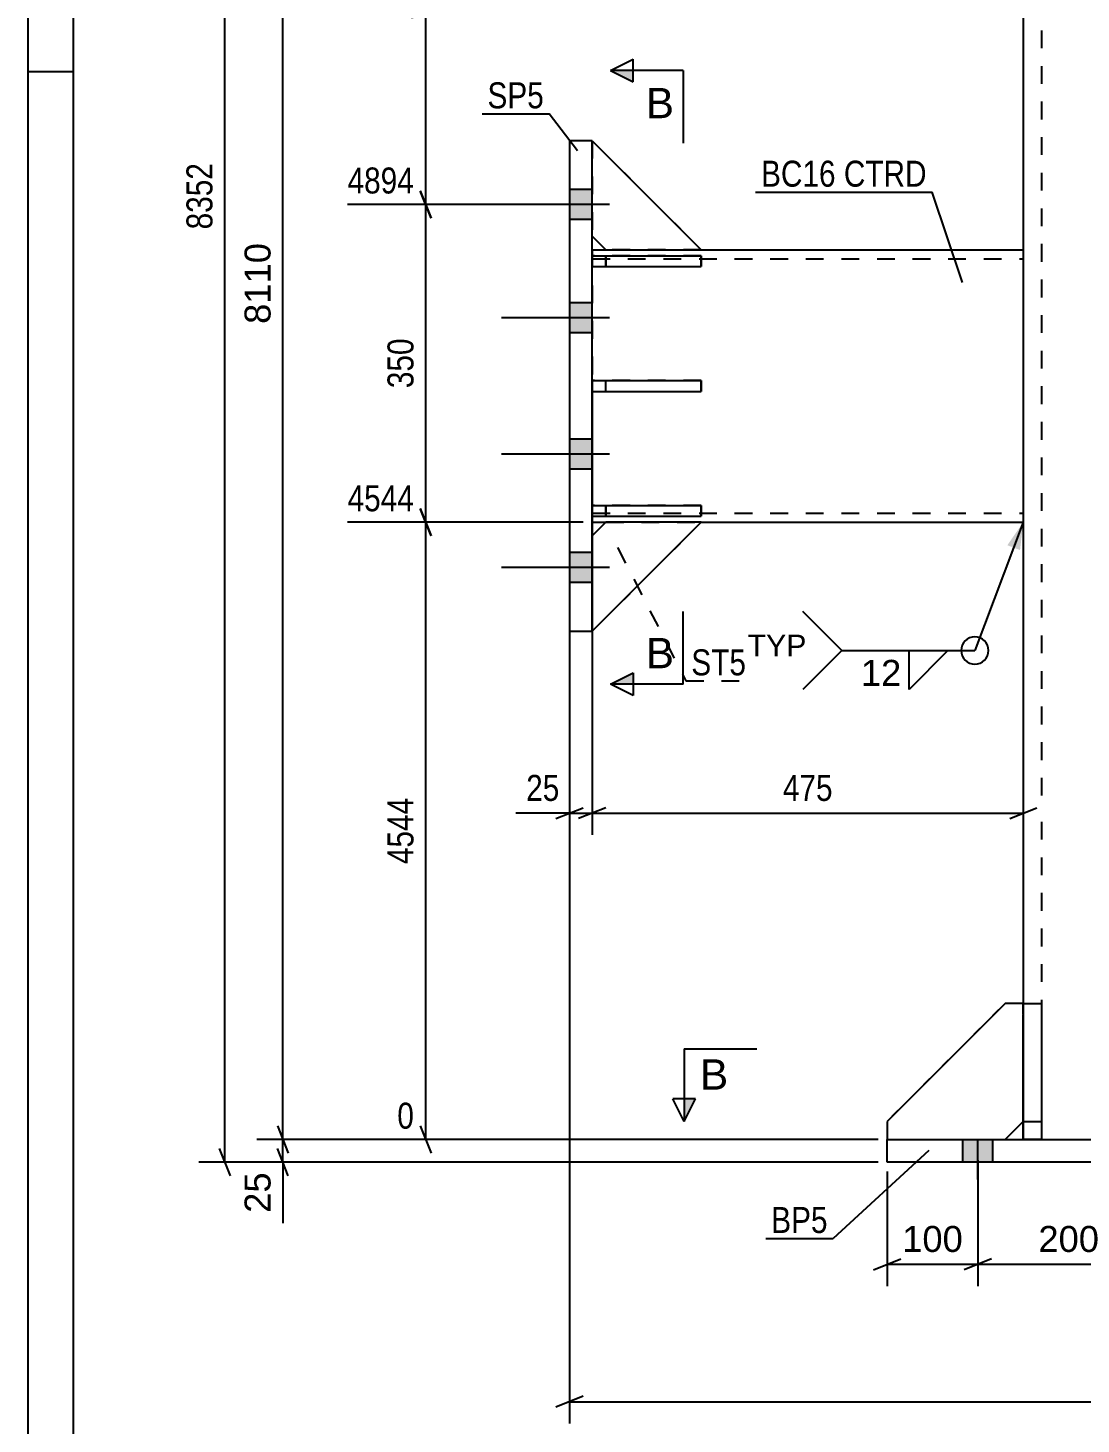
# Model space of a CAD drawing. Header units: millimetres. Extents: x -135 to 459, y -180 to 240.
# Drawn here: x -134.6 to -18.6, y -31.3 to 122.4 of the extents above; entities that cross this region are included whole.
import ezdxf

# ---------------------------------------------------------------- set-up
doc = ezdxf.new("R2010")
doc.units = ezdxf.units.MM
doc.linetypes.add('DXK_LINE_DOT2', pattern=[3.9198, 1.9599, -1.9599])
doc.styles.add('Arial', font='ARIAL.TTF', dxfattribs={"height": 0.2})
doc.styles.add('Arial Narrow', font='ARIALN.TTF', dxfattribs={"height": 0.2})

# ---------------------------------------------------------------- blocks, each defined once
blk = doc.blocks.new('Unknown-284869733-1134')
at = {"color": 5, "linetype": 'Continuous'}
for p, q in [((-134.62, 239.6), (-134.62, -180.4)), ((-129.62, 234.6), (-129.62, -175.4)), ((-129.62, 117.6), (-134.62, 117.6))]:
    blk.add_line(p, q, dxfattribs=at)
blk = doc.blocks.new('Bolt-284869733-3130 - 2953')
at = {"linetype": 'Continuous'}
for points in [[(-28.35, 0), (-31.65, 0), (-31.65, -2.5), (-28.35, -2.5)], [(-28.35, 0), (-31.65, 0), (-31.65, -2.5), (-28.35, -2.5)], [(-28.35, 0), (-31.65, 0), (-31.65, -2.5), (-28.35, -2.5)], [(-28.35, 0), (-31.65, 0), (-31.65, -2.5), (-28.35, -2.5)], [(-8.35, 0), (-11.65, 0), (-11.65, -2.5), (-8.35, -2.5)], [(-8.35, 0), (-11.65, 0), (-11.65, -2.5), (-8.35, -2.5)], [(11.65, 0), (8.35, 0), (8.35, -2.5), (11.65, -2.5)], [(11.65, 0), (8.35, 0), (8.35, -2.5), (11.65, -2.5)], [(31.65, 0), (28.35, 0), (28.35, -2.5), (31.65, -2.5)], [(31.65, 0), (28.35, 0), (28.35, -2.5), (31.65, -2.5)], [(31.65, 0), (28.35, 0), (28.35, -2.5), (31.65, -2.5)], [(31.65, 0), (28.35, 0), (28.35, -2.5), (31.65, -2.5)]]:
    blk.add_hatch(color=1, dxfattribs=at).paths.add_polyline_path(points)
at = {"color": 1, "linetype": 'Continuous'}
for p, q in [((-31.65, -2.5), (-31.65, 0)), ((-31.65, -2.5), (-31.65, 0)), ((-31.65, -2.5), (-31.65, 0)), ((-31.65, -2.5), (-31.65, 0)), ((-30, -4.4), (-30, 0)), ((-30, -4.4), (-30, 0)), ((-30, -4.4), (-30, 0)), ((-30, -4.4), (-30, 0)), ((-28.35, -2.5), (-28.35, 0)), ((-28.35, -2.5), (-28.35, 0)), ((-28.35, -2.5), (-28.35, 0)), ((-28.35, -2.5), (-28.35, 0)), ((-11.65, -2.5), (-11.65, 0)), ((-11.65, -2.5), (-11.65, 0)), ((-10, -4.4), (-10, 0)), ((-10, -4.4), (-10, 0)), ((-8.35, -2.5), (-8.35, 0)), ((-8.35, -2.5), (-8.35, 0)), ((8.35, -2.5), (8.35, 0)), ((8.35, -2.5), (8.35, 0)), ((10, -4.4), (10, 0)), ((10, -4.4), (10, 0)), ((11.65, -2.5), (11.65, 0)), ((11.65, -2.5), (11.65, 0)), ((28.35, -2.5), (28.35, 0)), ((28.35, -2.5), (28.35, 0)), ((28.35, -2.5), (28.35, 0)), ((28.35, -2.5), (28.35, 0)), ((30, -4.4), (30, 0)), ((30, -4.4), (30, 0)), ((30, -4.4), (30, 0)), ((30, -4.4), (30, 0)), ((31.65, -2.5), (31.65, 0)), ((31.65, -2.5), (31.65, 0)), ((31.65, -2.5), (31.65, 0)), ((31.65, -2.5), (31.65, 0))]:
    blk.add_line(p, q, dxfattribs=at)
blk = doc.blocks.new('Part-284869733-3059 - 2953')
at = {"color": 2, "linetype": 'Continuous'}
for p, q in [((-72.47, 98), (-70.97, 98)), ((-60.47, 98), (-25, 98)), ((-72.47, 68), (-70.97, 68)), ((-60.47, 68), (-25, 68))]:
    blk.add_line(p, q, dxfattribs=at)
at = {"color": 7, "linetype": 'DXK_LINE_DOT2'}
for p, q in [((-72.47, 98), (-72.47, 68)), ((-72.47, 97), (-25, 97)), ((-70.97, 98), (-60.47, 98)), ((-25, 98), (-25, 68)), ((-72.47, 69), (-25, 69)), ((-70.97, 68), (-60.47, 68))]:
    blk.add_line(p, q, dxfattribs=at)
blk = doc.blocks.new('Part-284869733-3078 - 2953')
at = {"color": 2, "linetype": 'Continuous'}
for p, q in [((-74.97, 110), (-74.97, 56)), ((-72.47, 110), (-74.97, 110)), ((-72.47, 56), (-72.47, 110)), ((-74.97, 56), (-72.47, 56))]:
    blk.add_line(p, q, dxfattribs=at)
blk = doc.blocks.new('Part-284869733-8826 - 2953')
at = {"color": 2, "linetype": 'Continuous'}
for p, q in [((-72.47, 69.85), (-60.47, 69.85)), ((-72.47, 69.85), (-72.47, 68.65)), ((-60.47, 69.85), (-60.47, 68.65)), ((-72.47, 68.65), (-60.47, 68.65))]:
    blk.add_line(p, q, dxfattribs=at)
at = {"color": 7, "linetype": 'DXK_LINE_DOT2'}
blk.add_line((-70.97, 68.65), (-70.97, 69.85), dxfattribs=at)
blk = doc.blocks.new('Part-284869733-3117 - 2953')
at = {"color": 7, "linetype": 'DXK_LINE_DOT2'}
for p, q in [((-25, 0), (-25, 15)), ((-25, 15), (-23, 15)), ((-23, 15), (-23, 0)), ((-25, 2), (-23, 2)), ((-23, 0), (-25, 0))]:
    blk.add_line(p, q, dxfattribs=at)
blk = doc.blocks.new('Part-284869733-3118 - 2953')
at = {"color": 7, "linetype": 'DXK_LINE_DOT2'}
for p, q in [((-27, 15), (-40, 2)), ((-25, 15), (-27, 15)), ((-25, 2), (-25, 15)), ((-40, 2), (-40, 0)), ((-27, 0), (-25, 2)), ((-40, 0), (-27, 0))]:
    blk.add_line(p, q, dxfattribs=at)
blk = doc.blocks.new('Part-284869733-8827 - 2953')
at = {"color": 7, "linetype": 'DXK_LINE_DOT2'}
for p, q in [((-60.47, 83.6), (-72.47, 83.6)), ((-72.47, 83.6), (-72.47, 82.4)), ((-70.97, 82.4), (-70.97, 83.6)), ((-60.47, 82.4), (-60.47, 83.6)), ((-72.47, 82.4), (-60.47, 82.4))]:
    blk.add_line(p, q, dxfattribs=at)
blk = doc.blocks.new('Bolt-284869733-3134 - 2953')
at = {"linetype": 'Continuous'}
for points in [[(-74.97, 104.65), (-74.97, 101.35), (-72.47, 101.35), (-72.47, 104.65)], [(-74.97, 104.65), (-74.97, 101.35), (-72.47, 101.35), (-72.47, 104.65)], [(-74.97, 104.65), (-74.97, 101.35), (-72.47, 101.35), (-72.47, 104.65)], [(-74.97, 92.15), (-74.97, 88.85), (-72.47, 88.85), (-72.47, 92.15)], [(-74.97, 92.15), (-74.97, 88.85), (-72.47, 88.85), (-72.47, 92.15)], [(-74.97, 77.15), (-74.97, 73.85), (-72.47, 73.85), (-72.47, 77.15)], [(-74.97, 77.15), (-74.97, 73.85), (-72.47, 73.85), (-72.47, 77.15)], [(-74.97, 64.65), (-74.97, 61.35), (-72.47, 61.35), (-72.47, 64.65)], [(-74.97, 64.65), (-74.97, 61.35), (-72.47, 61.35), (-72.47, 64.65)], [(-74.97, 64.65), (-74.97, 61.35), (-72.47, 61.35), (-72.47, 64.65)]]:
    blk.add_hatch(color=1, dxfattribs=at).paths.add_polyline_path(points)
at = {"color": 1, "linetype": 'Continuous'}
for p, q in [((-72.47, 104.65), (-74.97, 104.65)), ((-72.47, 104.65), (-74.97, 104.65)), ((-72.47, 104.65), (-74.97, 104.65)), ((-70.57, 103), (-82.47, 103)), ((-70.57, 103), (-82.47, 103)), ((-70.57, 103), (-82.47, 103)), ((-72.47, 101.35), (-74.97, 101.35)), ((-72.47, 101.35), (-74.97, 101.35)), ((-72.47, 101.35), (-74.97, 101.35)), ((-72.47, 92.15), (-74.97, 92.15)), ((-72.47, 92.15), (-74.97, 92.15)), ((-70.57, 90.5), (-82.47, 90.5)), ((-70.57, 90.5), (-82.47, 90.5)), ((-72.47, 88.85), (-74.97, 88.85)), ((-72.47, 88.85), (-74.97, 88.85)), ((-72.47, 77.15), (-74.97, 77.15)), ((-72.47, 77.15), (-74.97, 77.15)), ((-70.57, 75.5), (-82.47, 75.5)), ((-70.57, 75.5), (-82.47, 75.5)), ((-72.47, 73.85), (-74.97, 73.85)), ((-72.47, 73.85), (-74.97, 73.85)), ((-72.47, 64.65), (-74.97, 64.65)), ((-72.47, 64.65), (-74.97, 64.65)), ((-72.47, 64.65), (-74.97, 64.65)), ((-70.57, 63), (-82.47, 63)), ((-70.57, 63), (-82.47, 63)), ((-70.57, 63), (-82.47, 63)), ((-72.47, 61.35), (-74.97, 61.35)), ((-72.47, 61.35), (-74.97, 61.35)), ((-72.47, 61.35), (-74.97, 61.35))]:
    blk.add_line(p, q, dxfattribs=at)
blk = doc.blocks.new('Part-284869733-3141 - 2953')
at = {"color": 2, "linetype": 'Continuous'}
for p, q in [((-25, 130), (-25, 36)), ((-25, 35), (-25, 15)), ((-25, 0), (-25, 2))]:
    blk.add_line(p, q, dxfattribs=at)
at = {"color": 7, "linetype": 'DXK_LINE_DOT2'}
for p, q in [((-23, 130), (-23, 36)), ((-23, 35), (-23, 0)), ((-25, 15), (-25, 2)), ((-25, 0), (25, 0))]:
    blk.add_line(p, q, dxfattribs=at)
blk = doc.blocks.new('Part-284869733-3146 - 2953')
at = {"color": 2, "linetype": 'Continuous'}
for p, q in [((-40, -2.5), (-40, 0)), ((-40, 0), (40, 0)), ((40, 0), (40, -2.5)), ((40, -2.5), (-40, -2.5))]:
    blk.add_line(p, q, dxfattribs=at)
blk = doc.blocks.new('Part-284869733-3147 - 2953')
at = {"color": 2, "linetype": 'Continuous'}
for p, q in [((-27, 15), (-40, 2)), ((-25, 15), (-27, 15)), ((-40, 2), (-40, 0)), ((-27, 0), (-25, 2))]:
    blk.add_line(p, q, dxfattribs=at)
at = {"color": 7, "linetype": 'DXK_LINE_DOT2'}
for p, q in [((-25, 15), (-25, 2)), ((-40, 0), (-27, 0))]:
    blk.add_line(p, q, dxfattribs=at)
blk = doc.blocks.new('Part-284869733-3149 - 2953')
at = {"color": 2, "linetype": 'Continuous'}
for p, q in [((-25, 15), (-25, 0)), ((-25, 15), (-23, 15)), ((-23, 15), (-23, 0)), ((-25, 2), (-23, 2)), ((-25, 0), (-23, 0))]:
    blk.add_line(p, q, dxfattribs=at)
blk = doc.blocks.new('Part-284869733-8820 - 2953')
at = {"color": 7, "linetype": 'DXK_LINE_DOT2'}
for p, q in [((-70.97, 68), (-72.47, 66.5)), ((-72.47, 56), (-60.47, 68)), ((-60.47, 68), (-70.97, 68)), ((-72.47, 66.5), (-72.47, 56))]:
    blk.add_line(p, q, dxfattribs=at)
blk = doc.blocks.new('Part-284869733-8821 - 2953')
at = {"color": 2, "linetype": 'Continuous'}
for p, q in [((-70.97, 68), (-72.47, 66.5)), ((-72.47, 56), (-60.47, 68)), ((-60.47, 68), (-70.97, 68))]:
    blk.add_line(p, q, dxfattribs=at)
at = {"color": 7, "linetype": 'DXK_LINE_DOT2'}
blk.add_line((-72.47, 66.5), (-72.47, 56), dxfattribs=at)
blk = doc.blocks.new('Part-284869733-8822 - 2953')
at = {"color": 7, "linetype": 'DXK_LINE_DOT2'}
for p, q in [((-72.47, 99.5), (-72.47, 110)), ((-72.47, 110), (-60.47, 98)), ((-70.97, 98), (-72.47, 99.5)), ((-60.47, 98), (-70.97, 98))]:
    blk.add_line(p, q, dxfattribs=at)
blk = doc.blocks.new('Part-284869733-8823 - 2953')
at = {"color": 2, "linetype": 'Continuous'}
for p, q in [((-72.47, 110), (-60.47, 98)), ((-72.47, 99.5), (-70.97, 98)), ((-70.97, 98), (-60.47, 98))]:
    blk.add_line(p, q, dxfattribs=at)
at = {"color": 7, "linetype": 'DXK_LINE_DOT2'}
blk.add_line((-72.47, 110), (-72.47, 99.5), dxfattribs=at)
blk = doc.blocks.new('Part-284869733-8824 - 2953')
at = {"color": 2, "linetype": 'Continuous'}
for p, q in [((-72.47, 83.6), (-60.47, 83.6)), ((-72.47, 83.6), (-72.47, 82.4)), ((-60.47, 83.6), (-60.47, 82.4)), ((-72.47, 82.4), (-60.47, 82.4))]:
    blk.add_line(p, q, dxfattribs=at)
at = {"color": 7, "linetype": 'DXK_LINE_DOT2'}
blk.add_line((-70.97, 82.4), (-70.97, 83.6), dxfattribs=at)
blk = doc.blocks.new('Part-284869733-8825 - 2953')
at = {"color": 2, "linetype": 'Continuous'}
for p, q in [((-72.47, 97.35), (-60.47, 97.35)), ((-72.47, 97.35), (-72.47, 96.15)), ((-60.47, 97.35), (-60.47, 96.15)), ((-72.47, 96.15), (-60.47, 96.15))]:
    blk.add_line(p, q, dxfattribs=at)
at = {"color": 7, "linetype": 'DXK_LINE_DOT2'}
blk.add_line((-70.97, 96.15), (-70.97, 97.35), dxfattribs=at)
blk = doc.blocks.new('Part-284869733-8828 - 2953')
at = {"color": 7, "linetype": 'DXK_LINE_DOT2'}
for p, q in [((-60.47, 97.35), (-72.47, 97.35)), ((-72.47, 97.35), (-72.47, 96.15)), ((-70.97, 97.35), (-70.97, 96.15)), ((-60.47, 96.15), (-60.47, 97.35)), ((-72.47, 96.15), (-60.47, 96.15))]:
    blk.add_line(p, q, dxfattribs=at)
blk = doc.blocks.new('Part-284869733-8829 - 2953')
at = {"color": 7, "linetype": 'DXK_LINE_DOT2'}
for p, q in [((-60.47, 69.85), (-72.47, 69.85)), ((-72.47, 69.85), (-72.47, 68.65)), ((-70.97, 69.85), (-70.97, 68.65)), ((-60.47, 68.65), (-60.47, 69.85)), ((-72.47, 68.65), (-60.47, 68.65))]:
    blk.add_line(p, q, dxfattribs=at)
blk = doc.blocks.new('StraightDimension-284869733-6695 - 2953')
at = {"color": 7, "linetype": 'Continuous'}
for p, q in [((-112.95, -2.5), (-112.95, 210.32)), ((-113.55, -1), (-112.35, -4)), ((-41, -2.5), (-115.8, -2.5))]:
    blk.add_line(p, q, dxfattribs=at)
at = {"color": 0}
blk.add_wipeout([(-113.7, 108.17), (-117.9, 108.17), (-117.9, 99.65), (-113.7, 99.65)], dxfattribs=at)
at = {"color": 3, "style": 'Arial Narrow'}
blk.add_text('8352', height=2.863, rotation=90.0002, dxfattribs=at).set_placement((-114.3, 100.25))
blk = doc.blocks.new('StraightDimension-284869733-3266 - 2953')
at = {"color": 7, "linetype": 'Continuous'}
for p, q in [((-30, -2.25), (-30, -16.13)), ((-10, -4.46), (-10, -16.13)), ((-28.5, -13.13), (-31.5, -14.33)), ((-30, -13.73), (-10, -13.73)), ((-11.5, -14.33), (-8.5, -13.13))]:
    blk.add_line(p, q, dxfattribs=at)
at = {"color": 0}
blk.add_wipeout([(-16.06, -12.98), (-16.06, -8.78), (-23.94, -8.78), (-23.94, -12.98)], dxfattribs=at)
at = {"color": 3, "style": 'Arial'}
blk.add_text('200', height=2.865, dxfattribs=at).set_placement((-23.34, -12.38))
blk = doc.blocks.new('StraightDimension-284869733-3276 - 2953')
at = {"color": 7, "linetype": 'Continuous'}
for p, q in [((-30, -2.25), (-30, -16.13)), ((-40, -3.5), (-40, -16.13)), ((-41.5, -14.33), (-38.5, -13.13)), ((-40, -13.73), (-30, -13.73)), ((-28.5, -13.13), (-31.5, -14.33))]:
    blk.add_line(p, q, dxfattribs=at)
at = {"color": 0}
blk.add_wipeout([(-31.06, -12.98), (-31.06, -8.78), (-38.94, -8.78), (-38.94, -12.98)], dxfattribs=at)
at = {"color": 3, "style": 'Arial'}
blk.add_text('100', height=2.865, dxfattribs=at).set_placement((-38.34, -12.38))
blk = doc.blocks.new('StraightDimension-284869733-3287 - 2953')
at = {"color": 7, "linetype": 'Continuous'}
for p, q in [((-74.97, 55), (-74.97, -31.27)), ((75.03, 55), (75.03, -31.27)), ((-73.47, -28.27), (-76.47, -29.47)), ((-74.97, -28.87), (75.03, -28.87)), ((73.53, -29.47), (76.53, -28.27))]:
    blk.add_line(p, q, dxfattribs=at)
at = {"color": 0}
blk.add_wipeout([(5.08, -28.12), (5.08, -23.92), (-5.02, -23.92), (-5.02, -28.12)], dxfattribs=at)
at = {"color": 3, "style": 'Arial'}
blk.add_text('1500', height=2.865, dxfattribs=at).set_placement((-4.42, -27.52))
blk = doc.blocks.new('StraightDimension-284869733-6312 - 2953')
at = {"color": 7, "linetype": 'Continuous'}
for p, q in [((-72.47, 82), (-72.47, 33.55)), ((-25, 67), (-25, 33.55)), ((-70.97, 36.55), (-73.97, 35.35)), ((-72.47, 35.95), (-25, 35.95)), ((-26.5, 35.35), (-23.5, 36.55))]:
    blk.add_line(p, q, dxfattribs=at)
at = {"color": 0}
blk.add_wipeout([(-45.39, 36.7), (-45.39, 40.9), (-52.08, 40.9), (-52.08, 36.7)], dxfattribs=at)
at = {"color": 3, "style": 'Arial Narrow'}
blk.add_text('475', height=2.863, dxfattribs=at).set_placement((-51.48, 37.3))
blk = doc.blocks.new('StraightDimension-284869733-6313 - 2953')
at = {"color": 7, "linetype": 'Continuous'}
for p, q in [((-74.97, 82), (-74.97, 33.55)), ((-72.47, 82), (-72.47, 33.55)), ((-76.47, 35.35), (-73.47, 36.55)), ((-74.97, 35.95), (-72.47, 35.95)), ((-70.97, 36.55), (-73.97, 35.35))]:
    blk.add_line(p, q, dxfattribs=at)
at = {"color": 0}
blk.add_wipeout([(-75.5, 36.7), (-75.5, 40.9), (-80.35, 40.9), (-80.35, 36.7)], dxfattribs=at)
at = {"color": 7, "linetype": 'Continuous'}
blk.add_line((-74.97, 35.95), (-80.88, 35.95), dxfattribs=at)
blk.add_line((-74.97, 35.95), (-80.88, 35.95), dxfattribs=at)
at = {"color": 3, "style": 'Arial Narrow'}
blk.add_text('25', height=2.863, dxfattribs=at).set_placement((-79.75, 37.3))
blk = doc.blocks.new('StraightDimension-284869733-6704 - 2953')
at = {"color": 7, "linetype": 'Continuous'}
for p, q in [((-90.21, 149.5), (-91.41, 152.5)), ((-75.97, 151), (-99.42, 151)), ((-90.81, 103), (-90.81, 151)), ((-91.41, 104.5), (-90.21, 101.5)), ((-80.97, 103), (-99.42, 103))]:
    blk.add_line(p, q, dxfattribs=at)
at = {"color": 0, "linetype": 'Continuous'}
blk.add_wipeout([(-91.51, 151.6), (-91.51, 155.8), (-100.02, 155.8), (-100.02, 151.6)], dxfattribs=at)
at = {"color": 0}
blk.add_wipeout([(-91.56, 131.26), (-95.76, 131.26), (-95.76, 122.74), (-91.56, 122.74)], dxfattribs=at)
at = {"color": 3, "linetype": 'Continuous', "style": 'Arial Narrow'}
blk.add_text('7734', height=2.863, dxfattribs=at).set_placement((-99.42, 152.2))
at = {"color": 3, "style": 'Arial Narrow'}
blk.add_text('2840', height=2.863, rotation=90.0002, dxfattribs=at).set_placement((-92.16, 123.34))
blk = doc.blocks.new('StraightDimension-284869733-6705 - 2953')
at = {"color": 7, "linetype": 'Continuous'}
for p, q in [((-90.21, 101.5), (-91.41, 104.5)), ((-80.97, 103), (-99.42, 103)), ((-90.81, 68), (-90.81, 103)), ((-91.41, 69.5), (-90.21, 66.5)), ((-73.47, 68), (-99.42, 68))]:
    blk.add_line(p, q, dxfattribs=at)
at = {"color": 0, "linetype": 'Continuous'}
blk.add_wipeout([(-91.51, 103.6), (-91.51, 107.8), (-100.02, 107.8), (-100.02, 103.6)], dxfattribs=at)
at = {"color": 0}
blk.add_wipeout([(-91.56, 88.84), (-95.76, 88.84), (-95.76, 82.16), (-91.56, 82.16)], dxfattribs=at)
at = {"color": 3, "linetype": 'Continuous', "style": 'Arial Narrow'}
blk.add_text('4894', height=2.863, dxfattribs=at).set_placement((-99.42, 104.2))
at = {"color": 3, "style": 'Arial Narrow'}
blk.add_text('350', height=2.863, rotation=90.0002, dxfattribs=at).set_placement((-92.16, 82.76))
blk = doc.blocks.new('StraightDimension-284869733-6706 - 2953')
at = {"color": 7, "linetype": 'Continuous'}
for p, q in [((-90.21, 66.5), (-91.41, 69.5)), ((-73.47, 68), (-99.42, 68)), ((-90.81, 0), (-90.81, 68)), ((-91.41, 1.5), (-90.21, -1.5)), ((-41, 0), (-93.94, 0))]:
    blk.add_line(p, q, dxfattribs=at)
at = {"color": 0, "linetype": 'Continuous'}
for points in [[(-91.51, 68.6), (-91.51, 72.8), (-100.02, 72.8), (-100.02, 68.6)], [(-91.51, 0.6), (-91.51, 4.8), (-94.54, 4.8), (-94.54, 0.6)]]:
    blk.add_wipeout(points, dxfattribs=at)
at = {"color": 0}
blk.add_wipeout([(-91.56, 38.26), (-95.76, 38.26), (-95.76, 29.74), (-91.56, 29.74)], dxfattribs=at)
at = {"color": 3, "linetype": 'Continuous', "style": 'Arial Narrow'}
for s, height, p in [('4544', 2.863, (-99.42, 69.2)), ('0', 2.86, (-93.94, 1.2))]:
    blk.add_text(s, height=height, dxfattribs=at).set_placement(p)
at = {"color": 3, "style": 'Arial Narrow'}
blk.add_text('4544', height=2.863, rotation=90.0002, dxfattribs=at).set_placement((-92.16, 30.34))
blk = doc.blocks.new('StraightDimension-284869733-10691 - 2953')
at = {"color": 7, "linetype": 'Continuous'}
for p, q in [((-106.55, 0), (-106.55, 188.58)), ((-107.15, 1.5), (-105.95, -1.5)), ((-41, 0), (-109.4, 0))]:
    blk.add_line(p, q, dxfattribs=at)
at = {"color": 0}
blk.add_wipeout([(-107.3, 99.34), (-111.5, 99.34), (-111.5, 89.24), (-107.3, 89.24)], dxfattribs=at)
at = {"color": 3, "style": 'Arial'}
blk.add_text('8110', height=2.865, rotation=90.0002, dxfattribs=at).set_placement((-107.9, 89.84))
blk = doc.blocks.new('StraightDimension-284869733-10692 - 2953')
at = {"color": 7, "linetype": 'Continuous'}
for p, q in [((-107.15, 1.5), (-105.95, -1.5)), ((-41, 0), (-109.4, 0)), ((-105.95, -4), (-107.15, -1)), ((-106.55, -2.5), (-106.55, 0)), ((-41, -2.5), (-109.4, -2.5))]:
    blk.add_line(p, q, dxfattribs=at)
at = {"color": 0}
blk.add_wipeout([(-107.3, -3.03), (-111.5, -3.03), (-111.5, -8.67), (-107.3, -8.67)], dxfattribs=at)
at = {"color": 7, "linetype": 'Continuous'}
blk.add_line((-106.55, -2.5), (-106.55, -9.2), dxfattribs=at)
blk.add_line((-106.55, -2.5), (-106.55, -9.2), dxfattribs=at)
at = {"color": 3, "style": 'Arial'}
blk.add_text('25', height=2.865, rotation=90.0002, dxfattribs=at).set_placement((-107.9, -8.07))
blk = doc.blocks.new('Mark-284869733-6742 - 2953')
at = {"color": 0}
for points in [[(-45.66, 104.95), (-45.66, 107.95), (-53.88, 107.95), (-53.88, 104.95)], [(-35.63, 104.95), (-35.63, 107.95), (-44.76, 107.95), (-44.76, 104.95)]]:
    blk.add_wipeout(points, dxfattribs=at)
for points in [[(-45.66, 104.95), (-45.66, 107.95), (-53.88, 107.95), (-53.88, 104.95)], [(-35.63, 104.95), (-35.63, 107.95), (-44.76, 107.95), (-44.76, 104.95)]]:
    blk.add_wipeout(points, dxfattribs=at)
at = {"color": 30, "linetype": 'Continuous'}
for p in [(-54.48, 104.35), (-31.68, 94.38)]:
    blk.add_line(p, (-35.03, 104.35), dxfattribs=at)
at = {"color": 3, "style": 'Arial Narrow'}
for s, p in [('BC16', (-53.88, 104.95)), ('CTRD', (-44.76, 104.95))]:
    blk.add_text(s, height=2.863, dxfattribs=at).set_placement(p)
blk = doc.blocks.new('Mark-284869733-3074 - 2953')
at = {"color": 0}
blk.add_wipeout([(-77.8, 113.58), (-77.8, 116.58), (-84.01, 116.58), (-84.01, 113.58)], dxfattribs=at)
blk.add_wipeout([(-77.8, 113.58), (-77.8, 116.58), (-84.01, 116.58), (-84.01, 113.58)], dxfattribs=at)
at = {"color": 30, "linetype": 'Continuous'}
for p in [(-84.61, 112.98), (-74.08, 108.9)]:
    blk.add_line(p, (-77.2, 112.98), dxfattribs=at)
at = {"color": 3, "style": 'Arial Narrow'}
blk.add_text('SP5', height=2.863, dxfattribs=at).set_placement((-84.01, 113.58))
blk = doc.blocks.new('SectionMark-284869733-7162 - 2953')
at = {"linetype": 'Continuous'}
for points in [[(-67.97, 117.74), (-67.97, 116.49), (-70.47, 117.74)], [(-67.97, 51.41), (-67.97, 50.16), (-70.47, 50.16)]]:
    blk.add_hatch(color=6, dxfattribs=at).paths.add_polyline_path(points)
at = {"color": 6, "linetype": 'Continuous'}
for p, q in [((-70.47, 117.74), (-67.97, 118.99)), ((-67.97, 116.49), (-67.97, 118.99)), ((-62.47, 117.74), (-70.47, 117.74)), ((-70.47, 117.74), (-67.97, 116.49)), ((-62.47, 117.74), (-62.47, 109.74)), ((-62.47, 50.16), (-62.47, 58.16)), ((-70.47, 50.16), (-67.97, 51.41)), ((-67.97, 51.41), (-67.97, 48.91)), ((-62.47, 50.16), (-70.47, 50.16)), ((-67.97, 48.91), (-70.47, 50.16))]:
    blk.add_line(p, q, dxfattribs=at)
at = {"color": 0, "linetype": 'Continuous'}
for points in [[(-63.47, 112.49), (-63.47, 115.99), (-66.58, 115.99), (-66.58, 112.49)], [(-63.47, 51.91), (-63.47, 55.41), (-66.58, 55.41), (-66.58, 51.91)]]:
    blk.add_wipeout(points, dxfattribs=at)
at = {"color": 3, "linetype": 'Continuous', "style": 'Arial'}
for p in [(-66.58, 112.49), (-66.58, 51.91)]:
    blk.add_text('B', height=3.34, dxfattribs=at).set_placement(p)
blk = doc.blocks.new('Mark-284869733-3142 - 2953')
at = {"color": 0}
blk.add_wipeout([(-46.55, -10.29), (-46.55, -7.29), (-52.76, -7.29), (-52.76, -10.29)], dxfattribs=at)
blk.add_wipeout([(-46.55, -10.29), (-46.55, -7.29), (-52.76, -7.29), (-52.76, -10.29)], dxfattribs=at)
at = {"color": 30, "linetype": 'Continuous'}
for p in [(-35.41, -1.21), (-53.36, -10.89)]:
    blk.add_line(p, (-45.95, -10.89), dxfattribs=at)
at = {"color": 3, "style": 'Arial Narrow'}
blk.add_text('BP5', height=2.863, dxfattribs=at).set_placement((-52.76, -10.29))
blk = doc.blocks.new('WeldMark-284869733-3442 - 2953')
at = {"linetype": 'Continuous'}
blk.add_hatch(color=30, dxfattribs=at).paths.add_polyline_path([(-26.76, 65.46), (-25, 68), (-25.36, 64.93)])
at = {"color": 30, "linetype": 'Continuous'}
blk.add_line((-25, 68), (-30.34, 53.87), dxfattribs=at)
at = {"color": 3, "linetype": 'Continuous'}
for q in [(-49.27, 58.15), (-49.27, 49.58)]:
    blk.add_line((-44.99, 53.87), q, dxfattribs=at)
for start, end in [(90, 270), (270, 90)]:
    blk.add_arc((-30.34, 53.87), 1.5, start, end, dxfattribs=at)
at = {"color": 0}
blk.add_wipeout([(-38.24, 49.77), (-38.24, 53.17), (-43.09, 53.17), (-43.09, 49.77)], dxfattribs=at)
at = {"color": 30, "linetype": 'Continuous'}
blk.add_line((-44.99, 53.87), (-30.34, 53.87), dxfattribs=at)
at = {"color": 3, "linetype": 'Continuous'}
for p, q in [((-37.58, 53.87), (-33.3, 53.87)), ((-33.3, 53.87), (-37.58, 49.58)), ((-37.58, 49.58), (-37.58, 53.87))]:
    blk.add_line(p, q, dxfattribs=at)
at = {"color": 3, "style": 'Arial'}
blk.add_text('12', height=2.865, dxfattribs=at).set_placement((-42.89, 49.97))
at = {"color": 0, "linetype": 'Continuous'}
blk.add_wipeout([(-48.89, 53.22), (-48.89, 55.72), (-55.37, 55.72), (-55.37, 53.22)], dxfattribs=at)
blk.add_wipeout([(-48.89, 53.22), (-48.89, 55.72), (-55.37, 55.72), (-55.37, 53.22)], dxfattribs=at)
at = {"color": 3, "linetype": 'Continuous', "style": 'Arial'}
blk.add_text('TYP', height=2.388, dxfattribs=at).set_placement((-55.37, 53.22))
blk = doc.blocks.new('SectionMark-284869733-7253 - 2953')
at = {"linetype": 'Continuous'}
for points in [[(-62.36, 4.5), (-61.11, 4.5), (-62.36, 2)], [(44.81, 4.5), (46.06, 4.5), (46.06, 2)]]:
    blk.add_hatch(color=6, dxfattribs=at).paths.add_polyline_path(points)
at = {"color": 6, "linetype": 'Continuous'}
for p, q in [((-62.36, 10), (-54.36, 10)), ((-62.36, 10), (-62.36, 2)), ((46.06, 10), (38.06, 10)), ((46.06, 10), (46.06, 2)), ((-62.36, 2), (-63.61, 4.5)), ((-61.11, 4.5), (-63.61, 4.5)), ((-62.36, 2), (-61.11, 4.5)), ((44.81, 4.5), (47.31, 4.5)), ((46.06, 2), (44.81, 4.5)), ((47.31, 4.5), (46.06, 2))]:
    blk.add_line(p, q, dxfattribs=at)
at = {"color": 0, "linetype": 'Continuous'}
for points in [[(-57.5, 5.5), (-57.5, 9), (-60.61, 9), (-60.61, 5.5)], [(44.31, 5.5), (44.31, 9), (41.2, 9), (41.2, 5.5)]]:
    blk.add_wipeout(points, dxfattribs=at)
at = {"color": 3, "linetype": 'Continuous', "style": 'Arial'}
for p in [(-60.61, 5.5), (41.2, 5.5)]:
    blk.add_text('B', height=3.34, dxfattribs=at).set_placement(p)
blk = doc.blocks.new('Mark-284869733-8884 - 2953')
at = {"color": 0}
blk.add_wipeout([(-55.53, 51.13), (-55.53, 54.13), (-61.56, 54.13), (-61.56, 51.13)], dxfattribs=at)
blk.add_wipeout([(-55.53, 51.13), (-55.53, 54.13), (-61.56, 54.13), (-61.56, 51.13)], dxfattribs=at)
at = {"color": 30, "linetype": 'DXK_LINE_DOT2'}
for p, q in [((-69.69, 65.22), (-62.16, 50.53)), ((-62.16, 50.53), (-54.93, 50.53))]:
    blk.add_line(p, q, dxfattribs=at)
at = {"color": 3, "style": 'Arial Narrow'}
blk.add_text('ST5', height=2.863, dxfattribs=at).set_placement((-61.56, 51.13))

msp = doc.modelspace()

# ---------------------------------------------------------------- block references
for name in ['Unknown-284869733-1134', 'Part-284869733-3141 - 2953', 'Part-284869733-3078 - 2953', 'Part-284869733-8822 - 2953', 'Part-284869733-8823 - 2953', 'Bolt-284869733-3134 - 2953', 'Part-284869733-3059 - 2953', 'Part-284869733-8825 - 2953', 'Part-284869733-8828 - 2953', 'Part-284869733-8827 - 2953', 'Part-284869733-8824 - 2953', 'Part-284869733-8826 - 2953', 'Part-284869733-8829 - 2953', 'Part-284869733-8820 - 2953', 'Part-284869733-8821 - 2953', 'Part-284869733-3118 - 2953', 'Part-284869733-3147 - 2953', 'Part-284869733-3117 - 2953', 'Part-284869733-3149 - 2953', 'Part-284869733-3146 - 2953', 'Bolt-284869733-3130 - 2953']:
    msp.add_blockref(name, (0, 0))

# ---------------------------------------------------------------- next in the draw order: block references
msp.add_blockref('StraightDimension-284869733-6695 - 2953', (0, 0))

# ---------------------------------------------------------------- next in the draw order: block references
for name in ['StraightDimension-284869733-6704 - 2953', 'StraightDimension-284869733-3266 - 2953']:
    msp.add_blockref(name, (0, 0))

# ---------------------------------------------------------------- next in the draw order: block references
msp.add_blockref('StraightDimension-284869733-3276 - 2953', (0, 0))

# ---------------------------------------------------------------- next in the draw order: block references
msp.add_blockref('StraightDimension-284869733-3287 - 2953', (0, 0))

# ---------------------------------------------------------------- next in the draw order: block references
msp.add_blockref('StraightDimension-284869733-6312 - 2953', (0, 0))

# ---------------------------------------------------------------- next in the draw order: block references
msp.add_blockref('StraightDimension-284869733-6313 - 2953', (0, 0))

# ---------------------------------------------------------------- next in the draw order: block references
msp.add_blockref('StraightDimension-284869733-6705 - 2953', (0, 0))

# ---------------------------------------------------------------- next in the draw order: block references
msp.add_blockref('StraightDimension-284869733-6706 - 2953', (0, 0))

# ---------------------------------------------------------------- next in the draw order: block references
msp.add_blockref('StraightDimension-284869733-10691 - 2953', (0, 0))

# ---------------------------------------------------------------- next in the draw order: block references
for name in ['SectionMark-284869733-7162 - 2953', 'Mark-284869733-3074 - 2953', 'Mark-284869733-6742 - 2953', 'WeldMark-284869733-3442 - 2953', 'StraightDimension-284869733-10692 - 2953']:
    msp.add_blockref(name, (0, 0))

# ---------------------------------------------------------------- next in the draw order: block references
for name in ['Mark-284869733-8884 - 2953', 'SectionMark-284869733-7253 - 2953', 'Mark-284869733-3142 - 2953']:
    msp.add_blockref(name, (0, 0))

doc.saveas('drawing.dxf')
